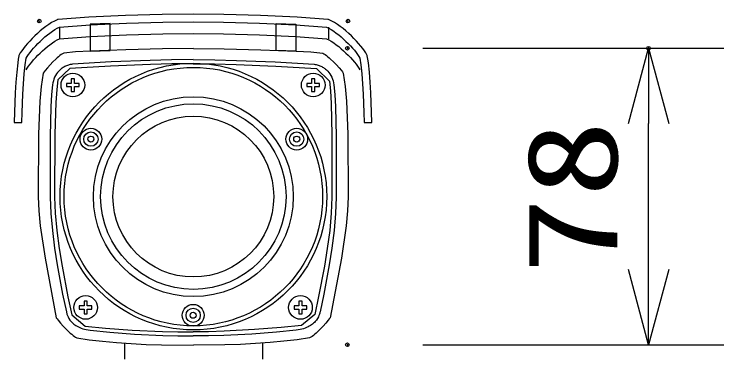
# Model space of a CAD drawing. Units: millimetres, scale not verified. Extents: x -63 to 63, y -56 to 57.
# Drawn here: x -28 to -9.15, y 15.44 to 24.43 of the extents above; entities that cross this region are included whole.
import ezdxf
from ezdxf.enums import TextEntityAlignment as Align

# ---------------------------------------------------------------- set-up
doc = ezdxf.new("R2010")
doc.units = ezdxf.units.MM
doc.header["$LTSCALE"] = 0.189848
doc.header["$PDMODE"] = 32
doc.header["$PDSIZE"] = 0.0949
for name, color, linetype in [('0-2_GAIKEI', 1, 'Continuous'), ('0-3_WAKU', 3, 'Continuous'), ('0-4_DEFPOINTS', 7, 'Continuous')]:
    doc.layers.add(name, color=color, linetype=linetype)
doc.styles.add('ＭＳ ゴシック', font='')
doc.styles.get('ＭＳ ゴシック').set_extended_font_data('MS Gothic')

# ---------------------------------------------------------------- blocks, each defined once
blk = doc.blocks.new('_OPEN30')
at = {"layer": '0-4_DEFPOINTS'}
blk.add_line((0, 0), (-1, 0), dxfattribs=at)
blk.add_lwpolyline([(-1, 0.26795), (0, 0), (-1, -0.26795)], dxfattribs=at)

msp = doc.modelspace()

# ---------------------------------------------------------------- linework, layer by layer
at = {"layer": '0-2_GAIKEI', "color": 7}
for p, q in [((-26.8461, 24.2918), (-26.8605, 24.2857)), ((-26.8306, 24.2932), (-26.8461, 24.2918)), ((-25.4533, 24.1878), (-25.9821, 24.1681)), ((-25.9821, 24.1681), (-25.9821, 23.4503)), ((-25.4533, 23.4706), (-25.4533, 24.1878)), ((-21.0431, 23.4706), (-21.0431, 24.1878)), ((-21.0431, 24.1878), (-20.5141, 24.1681)), ((-20.5141, 24.1681), (-20.5141, 23.4503)), ((-19.6502, 24.2918), (-19.6656, 24.2932)), ((-19.6357, 24.2857), (-19.6502, 24.2918)), ((-26.7921, 24.0923), (-26.7921, 23.7815)), ((-19.6521, 24.0923), (-19.6521, 23.7815)), ((-25.9821, 23.4503), (-25.4533, 23.4706)), ((-20.5141, 23.4503), (-21.0431, 23.4706)), ((-27.8748, 23.3393), (-27.8779, 23.3246)), ((-27.8678, 23.3524), (-27.8748, 23.3393)), ((-18.6214, 23.3393), (-18.6285, 23.3524)), ((-18.6183, 23.3246), (-18.6214, 23.3393)), ((-27.9998, 21.5579), (-27.7962, 21.5579)), ((-25.0674, 15.6936), (-25.0674, 15.2718)), ((-21.3949, 15.2718), (-21.3949, 15.6936))]:
    msp.add_line(p, q, dxfattribs=at)
at = {"layer": '0-2_GAIKEI'}
for p, q in [((-26.5211, 22.9917), (-26.8402, 22.6921)), ((-19.9652, 22.9917), (-19.626, 22.6523)), ((-26.4832, 22.7205), (-26.4832, 22.5945)), ((-26.399, 22.7205), (-26.4832, 22.7205)), ((-26.399, 22.5945), (-26.399, 22.7205)), ((-20.0972, 22.7205), (-20.0972, 22.5945)), ((-20.0129, 22.7205), (-20.0972, 22.7205)), ((-20.0129, 22.5945), (-20.0129, 22.7205)), ((-26.273, 22.5945), (-26.399, 22.5945)), ((-20.2234, 22.5945), (-20.2234, 22.5103)), ((-20.0972, 22.5945), (-20.2234, 22.5945)), ((-20.2234, 22.5103), (-20.0972, 22.5103)), ((-20.0972, 22.5103), (-20.0972, 22.3844)), ((-19.8869, 22.5945), (-20.0129, 22.5945)), ((-20.0129, 22.5103), (-19.8869, 22.5103)), ((-20.0129, 22.3844), (-20.0129, 22.5103)), ((-19.8869, 22.5103), (-19.8869, 22.5945)), ((-20.0972, 22.3844), (-20.0129, 22.3844)), ((-26.1439, 16.8134), (-26.1439, 16.6874)), ((-26.0601, 16.8134), (-26.1439, 16.8134)), ((-26.0601, 16.6874), (-26.0601, 16.8134)), ((-26.2701, 16.6874), (-26.2701, 16.6034)), ((-26.1439, 16.6874), (-26.2701, 16.6874)), ((-26.2701, 16.6034), (-26.1439, 16.6034)), ((-26.1439, 16.6034), (-26.1439, 16.4773)), ((-25.9338, 16.6874), (-26.0601, 16.6874)), ((-26.0601, 16.6034), (-25.9338, 16.6034)), ((-26.0601, 16.4773), (-26.0601, 16.6034)), ((-25.9338, 16.6034), (-25.9338, 16.6874)), ((-20.2263, 16.6874), (-20.3522, 16.6874)), ((-20.3522, 16.6034), (-20.2263, 16.6034)), ((-20.2263, 16.6034), (-20.2263, 16.6874)), ((-26.4709, 16.4457), (-26.1117, 16.1467)), ((-26.1439, 16.4773), (-26.0601, 16.4773)), ((-20.0151, 16.4557), (-20.3643, 16.1664))]:
    msp.add_line(p, q, dxfattribs=at)
at = {"layer": '0-2_GAIKEI', "color": 7}
for points in [[(-19.6656, 24.2932), (-20.483, 24.3538), (-21.4573, 24.3978), (-22.4315, 24.4246), (-23.2482, 24.4336), (-24.0647, 24.4246), (-25.0388, 24.3978), (-26.0132, 24.3538), (-26.8306, 24.2932)], [(-26.8605, 24.2857), (-26.9329, 24.2512), (-27.0072, 24.2095), (-27.0826, 24.1615), (-27.1585, 24.1079), (-27.2342, 24.0498), (-27.3091, 23.9879), (-27.3825, 23.9231), (-27.4538, 23.8563), (-27.5222, 23.7883), (-27.5872, 23.72), (-27.6481, 23.6523), (-27.7042, 23.586), (-27.7549, 23.522), (-27.7995, 23.4612), (-27.8374, 23.4043), (-27.8678, 23.3524)], [(-26.7921, 24.0923), (-25.9803, 24.1518), (-25.0168, 24.195), (-24.055, 24.2213), (-23.2482, 24.2302), (-22.4413, 24.2213), (-21.4794, 24.195), (-20.5159, 24.1518), (-19.7042, 24.0923)], [(-18.6285, 23.3524), (-18.659, 23.4043), (-18.6968, 23.4612), (-18.7414, 23.522), (-18.7921, 23.586), (-18.8482, 23.6523), (-18.909, 23.72), (-18.974, 23.7883), (-19.0425, 23.8563), (-19.1137, 23.9231), (-19.1871, 23.9879), (-19.262, 24.0498), (-19.3377, 24.1079), (-19.4136, 24.1615), (-19.489, 24.2095), (-19.5633, 24.2512), (-19.6357, 24.2857)], [(-27.6809, 23.268), (-27.6529, 23.3141), (-27.6186, 23.3643), (-27.5785, 23.418), (-27.5332, 23.4744), (-27.4832, 23.5327), (-27.4291, 23.5923), (-27.3716, 23.6524), (-27.3112, 23.7122), (-27.2484, 23.7711), (-27.1839, 23.8281), (-27.1182, 23.8827), (-27.0519, 23.9341), (-26.9855, 23.9815), (-26.9197, 24.0241), (-26.8551, 24.0613), (-26.7921, 24.0923)], [(-19.7042, 24.0923), (-19.6412, 24.0613), (-19.5765, 24.0241), (-19.5107, 23.9815), (-19.4444, 23.9341), (-19.3781, 23.8827), (-19.3124, 23.8281), (-19.2478, 23.7711), (-19.1851, 23.7122), (-19.1246, 23.6524), (-19.0671, 23.5923), (-19.013, 23.5327), (-18.963, 23.4744), (-18.9177, 23.418), (-18.8775, 23.3643), (-18.8432, 23.3141), (-18.8152, 23.268)], [(-26.6843, 23.4028), (-26.7152, 23.3839), (-26.7484, 23.361), (-26.7833, 23.3346), (-26.8197, 23.3051), (-26.8571, 23.2728), (-26.8952, 23.2384), (-26.972, 23.1645), (-27.0469, 23.0868), (-27.1169, 23.009), (-27.179, 22.9344), (-27.2061, 22.8995), (-27.2302, 22.8667)], [(-23.248, 23.5191), (-24.0628, 23.5121), (-25.0368, 23.4908), (-25.9755, 23.4545), (-26.3708, 23.4306), (-26.6843, 23.4028)], [(-23.2398, 23.5191), (-22.425, 23.5121), (-21.451, 23.4908), (-20.5123, 23.4545), (-20.117, 23.4306), (-19.8036, 23.4028)], [(-19.8036, 23.4028), (-19.7726, 23.3839), (-19.7394, 23.361), (-19.7044, 23.3346), (-19.668, 23.3051), (-19.6305, 23.2728), (-19.5924, 23.2384), (-19.5156, 23.1645), (-19.4406, 23.0868), (-19.3706, 23.009), (-19.3084, 22.9344), (-19.2813, 22.8995), (-19.2572, 22.8667)], [(-27.8779, 23.3246), (-27.8929, 23.2397), (-27.9069, 23.1384), (-27.9319, 22.8974), (-27.9528, 22.6241), (-27.9699, 22.3409), (-27.9924, 21.8346), (-27.9998, 21.5579)], [(-27.7962, 21.5579), (-27.789, 21.823), (-27.7674, 22.3122), (-27.7511, 22.5865), (-27.7313, 22.8518), (-27.7079, 23.0862), (-27.6809, 23.268)], [(-18.8152, 23.268), (-18.7882, 23.0862), (-18.7648, 22.8518), (-18.745, 22.5865), (-18.7288, 22.3122), (-18.7072, 21.823), (-18.7, 21.5579)], [(-18.7, 21.5579), (-18.4964, 21.5579), (-18.5038, 21.8346), (-18.5263, 22.3409), (-18.5433, 22.6241), (-18.5643, 22.8974), (-18.5893, 23.1384), (-18.6033, 23.2397), (-18.6183, 23.3246)], [(-27.2302, 22.8667), (-27.2814, 22.5176), (-27.3175, 22.1211), (-27.3545, 21.2452), (-27.3594, 19.5793), (-27.3455, 19.2142), (-27.3073, 18.8127), (-27.1806, 17.9531), (-26.8826, 16.3715)], [(-19.2572, 22.8667), (-19.2061, 22.5176), (-19.1701, 22.1211), (-19.1333, 21.2452), (-19.1284, 19.5793), (-19.1423, 19.2142), (-19.1805, 18.8127), (-19.3071, 17.9531), (-19.605, 16.3715)], [(-26.8826, 16.3715), (-26.8586, 16.3387), (-26.8315, 16.3037), (-26.7694, 16.2291), (-26.6994, 16.1513), (-26.6245, 16.0736), (-26.5478, 15.9997), (-26.5096, 15.9653), (-26.4722, 15.933), (-26.4358, 15.9035), (-26.4008, 15.877), (-26.3676, 15.8541), (-26.3366, 15.8352)], [(-19.605, 16.3715), (-19.629, 16.3387), (-19.6562, 16.3037), (-19.7183, 16.2291), (-19.7884, 16.1513), (-19.8633, 16.0736), (-19.9401, 15.9997), (-19.9782, 15.9653), (-20.0157, 15.933), (-20.0521, 15.9035), (-20.0871, 15.877), (-20.1203, 15.8541), (-20.1513, 15.8352)], [(-26.3366, 15.8352), (-26.0075, 15.7869), (-25.6557, 15.7461), (-25.2842, 15.7123), (-24.8965, 15.6853), (-24.4958, 15.6648), (-24.0853, 15.6505), (-23.248, 15.6395)], [(-20.1513, 15.8352), (-20.4803, 15.7869), (-20.8321, 15.7461), (-21.2035, 15.7123), (-21.5912, 15.6853), (-21.9919, 15.6648), (-22.4025, 15.6505), (-23.2398, 15.6395)]]:
    msp.add_lwpolyline(points, dxfattribs=at)
at = {"layer": '0-2_GAIKEI'}
for points in [[(-27.6809, 22.9571), (-27.6529, 23.0031), (-27.6186, 23.0532), (-27.5785, 23.1069), (-27.5332, 23.1633), (-27.4832, 23.2216), (-27.4291, 23.2812), (-27.3716, 23.3413), (-27.3112, 23.4012), (-27.2484, 23.46), (-27.1839, 23.5171), (-27.1182, 23.5718), (-27.0519, 23.6232), (-26.9855, 23.6706), (-26.9197, 23.7133), (-26.8551, 23.7505), (-26.7921, 23.7815)], [(-26.7921, 23.7815), (-25.9803, 23.8408), (-25.0168, 23.8839), (-24.055, 23.9102), (-23.2482, 23.9191), (-22.4413, 23.9102), (-21.4794, 23.8839), (-20.5159, 23.8408), (-19.7042, 23.7815)], [(-19.7042, 23.7815), (-19.6412, 23.7505), (-19.5765, 23.7133), (-19.5107, 23.6706), (-19.4444, 23.6232), (-19.3781, 23.5718), (-19.3124, 23.5171), (-19.2478, 23.46), (-19.1851, 23.4012), (-19.1246, 23.3413), (-19.0671, 23.2812), (-19.013, 23.2216), (-18.963, 23.1633), (-18.9177, 23.1069), (-18.8775, 23.0532), (-18.8432, 23.0031), (-18.8152, 22.9571)], [(-23.2422, 23.2272), (-23.8207, 23.2218), (-24.3912, 23.2077), (-25.423, 23.1648), (-26.453, 23.1024)], [(-23.2453, 23.2272), (-22.6669, 23.2218), (-22.0965, 23.2077), (-21.0648, 23.1648), (-20.0348, 23.1024)], [(-26.453, 23.1024), (-26.4811, 23.0985), (-26.5085, 23.0935), (-26.5352, 23.0875), (-26.5612, 23.0805), (-26.5865, 23.0724), (-26.6111, 23.0634), (-26.635, 23.0534), (-26.6581, 23.0425), (-26.6805, 23.0306), (-26.7022, 23.0179), (-26.7232, 23.0043), (-26.7433, 22.9898), (-26.7628, 22.9746), (-26.7814, 22.9585), (-26.8164, 22.924), (-26.8483, 22.8866), (-26.877, 22.8465), (-26.9024, 22.8038), (-26.9246, 22.7587), (-26.9434, 22.7115), (-26.9588, 22.6622), (-26.9707, 22.6111), (-26.9792, 22.5583)], [(-23.2426, 23.1196), (-23.8109, 23.1141), (-24.3829, 23.0996), (-25.4401, 23.0556), (-26.5211, 22.9917)], [(-23.2453, 23.1196), (-22.6769, 23.1141), (-22.1047, 23.0996), (-21.047, 23.0556), (-19.9652, 22.9917)], [(-20.0348, 23.1024), (-20.0067, 23.0985), (-19.9792, 23.0935), (-19.9525, 23.0875), (-19.9265, 23.0805), (-19.9012, 23.0724), (-19.8766, 23.0634), (-19.8527, 23.0534), (-19.8296, 23.0425), (-19.8071, 23.0306), (-19.7855, 23.0179), (-19.7645, 23.0043), (-19.7443, 22.9898), (-19.7249, 22.9746), (-19.7062, 22.9585), (-19.6712, 22.924), (-19.6394, 22.8866), (-19.6107, 22.8465), (-19.5852, 22.8038), (-19.5631, 22.7587), (-19.5443, 22.7115), (-19.5289, 22.6622), (-19.5169, 22.6111), (-19.5085, 22.5583)], [(-26.8402, 22.6921), (-26.8689, 22.4344), (-26.8907, 22.0924), (-26.9175, 21.2484), (-26.9298, 19.5709), (-26.9133, 19.1495), (-26.869, 18.6871), (-26.8051, 18.2087), (-26.7296, 17.739), (-26.5755, 16.9256), (-26.4709, 16.4457)], [(-19.626, 22.6523), (-19.5982, 22.3963), (-19.5789, 22.0588), (-19.5596, 21.2285), (-19.5581, 19.5709), (-19.5746, 19.1499), (-19.6186, 18.6887), (-19.6822, 18.2118), (-19.7575, 17.744), (-19.9109, 16.934), (-20.0151, 16.4557)], [(-26.9792, 22.5583), (-27.0075, 22.3027), (-27.0266, 21.9762), (-27.0439, 21.185), (-27.0417, 19.5706), (-27.0266, 19.144), (-26.9861, 18.6879), (-26.9274, 18.2236), (-26.8577, 17.7726), (-26.7143, 16.9959), (-26.6135, 16.5294)], [(-26.4832, 22.5945), (-26.6092, 22.5945), (-26.6092, 22.5103), (-26.4832, 22.5103), (-26.4832, 22.3844), (-26.399, 22.3844), (-26.399, 22.5103), (-26.273, 22.5103), (-26.273, 22.5945)], [(-19.5085, 22.5583), (-19.4802, 22.3027), (-19.4611, 21.9762), (-19.4438, 21.185), (-19.446, 19.5706), (-19.4611, 19.144), (-19.5017, 18.6879), (-19.5604, 18.2236), (-19.63, 17.7726), (-19.7734, 16.9959), (-19.874, 16.5294)], [(-20.3522, 16.6874), (-20.3522, 16.8134), (-20.4363, 16.8134), (-20.4363, 16.6874), (-20.5625, 16.6874), (-20.5625, 16.6034), (-20.4363, 16.6034), (-20.4363, 16.4773), (-20.3522, 16.4773), (-20.3522, 16.6034)], [(-26.6135, 16.5294), (-26.6105, 16.5112), (-26.6055, 16.4902), (-26.5974, 16.4628), (-26.5853, 16.43), (-26.5684, 16.3931), (-26.5462, 16.353), (-26.5178, 16.311), (-26.501, 16.2896), (-26.4824, 16.2681), (-26.4619, 16.2468), (-26.4395, 16.2256), (-26.4149, 16.2047), (-26.3881, 16.1844), (-26.3591, 16.1647), (-26.3277, 16.1458), (-26.2938, 16.1277), (-26.2574, 16.1108), (-26.2184, 16.095), (-26.1766, 16.0806), (-26.132, 16.0676), (-26.0844, 16.0562), (-26.0339, 16.0466), (-25.9803, 16.0389)], [(-19.874, 16.5294), (-19.8771, 16.5112), (-19.882, 16.4902), (-19.8902, 16.4628), (-19.9024, 16.43), (-19.9192, 16.3931), (-19.9415, 16.353), (-19.97, 16.311), (-19.9867, 16.2896), (-20.0053, 16.2681), (-20.0258, 16.2468), (-20.0483, 16.2256), (-20.0729, 16.2047), (-20.0996, 16.1844), (-20.1287, 16.1647), (-20.16, 16.1458), (-20.1939, 16.1277), (-20.2303, 16.1108), (-20.2693, 16.095), (-20.3111, 16.0806), (-20.3557, 16.0676), (-20.4032, 16.0562), (-20.4537, 16.0466), (-20.5073, 16.0389)], [(-26.1117, 16.1467), (-25.5734, 16.0939), (-24.8654, 16.0454), (-24.0634, 16.0101), (-23.6506, 16), (-23.2426, 15.9963)], [(-25.9803, 16.0389), (-25.4598, 15.9852), (-24.8053, 15.9365), (-24.0539, 15.9011), (-23.6533, 15.891), (-23.2422, 15.8874)], [(-20.3643, 16.1664), (-20.9046, 16.1107), (-21.6166, 16.0554), (-22.4227, 16.0132), (-22.8368, 16.0008), (-23.2453, 15.9963)], [(-20.5073, 16.0389), (-21.0279, 15.9852), (-21.6823, 15.9365), (-22.4337, 15.9011), (-22.8343, 15.891), (-23.2453, 15.8874)]]:
    msp.add_lwpolyline(points, dxfattribs=at)
for centre, radius in [((-23.2396, 19.5889), 3.5422), ((-23.2396, 19.5889), 3.4326), ((-26.4411, 22.5526), 0.3138), ((-20.0551, 22.5526), 0.3138), ((-23.2396, 19.5889), 2.6542), ((-23.2396, 19.5889), 2.4646), ((-23.2397, 19.5889), 2.1353), ((-25.9621, 21.1157), 0.2893), ((-25.9622, 21.1157), 0.1897), ((-20.4941, 21.1157), 0.2893), ((-20.4941, 21.1157), 0.1896), ((-25.9621, 21.1157), 0.0798), ((-20.4941, 21.1157), 0.0799), ((-26.1019, 16.6455), 0.3139), ((-20.3943, 16.6455), 0.314), ((-23.2451, 16.436), 0.2895), ((-23.245, 16.436), 0.1896), ((-23.2452, 16.436), 0.0797)]:
    msp.add_circle(centre, radius, dxfattribs=at)
at = {"layer": '0-3_WAKU'}
for p, q in [((-17.1475, 23.5291), (-9.1475, 23.5291)), ((-11.1475, 17.6536), (-11.1475, 21.5291)), ((-17.1475, 15.6536), (-9.1475, 15.6536))]:
    msp.add_line(p, q, dxfattribs=at)
at = {"layer": '0-4_DEFPOINTS'}
for p in [(-27.3332, 24.2499), (-19.1332, 24.2499), (-19.1475, 23.5291), (-11.1475, 23.5291), (-19.1475, 15.6536)]:
    msp.add_point(p, dxfattribs=at)

# ---------------------------------------------------------------- block references
at = {"layer": '0-3_WAKU', "xscale": 2, "yscale": 2}
for p, rotation in [((-11.1475, 23.5291), 90), ((-11.1475, 15.6536), 270)]:
    msp.add_blockref('_OPEN30', p, dxfattribs=dict(at, rotation=rotation))

# ---------------------------------------------------------------- texts
at = {"layer": '0-3_WAKU', "style": 'ＭＳ ゴシック', "width": 1.25}
msp.add_text('78', height=2.405, rotation=90, dxfattribs=at).set_placement((-11.2571, 17.5244), align=Align.BOTTOM_LEFT)

doc.saveas('drawing.dxf')
